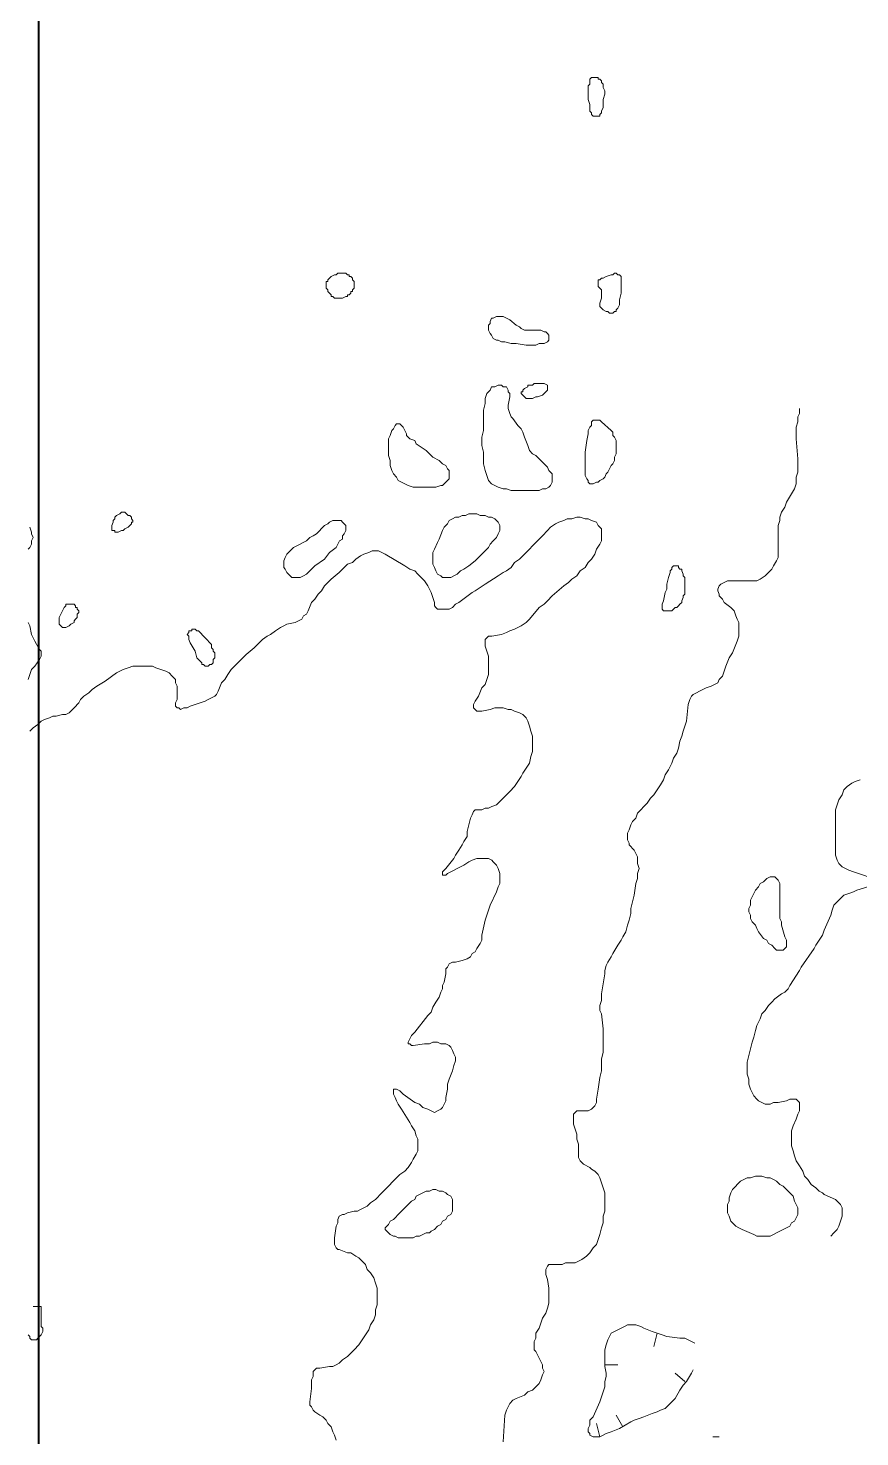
# Model space of a CAD drawing. Header units: millimetres. Extents: x -7 to 33, y -121 to 7.
# Drawn here: x -7.49 to 10.9, y -39.45 to -8.29 of the extents above; entities that cross this region are included whole.
import ezdxf

# ---------------------------------------------------------------- set-up
doc = ezdxf.new("R2010")
doc.units = ezdxf.units.MM
doc.header["$MEASUREMENT"] = 0
doc.layers.add('Layer 1', color=7, linetype='Continuous', lineweight=0)

msp = doc.modelspace()

# ---------------------------------------------------------------- linework, layer by layer
at = {"layer": 'Layer 1', "color": 250, "lineweight": 9, "true_color": 0x231f20}
for p, q in [((6.344, -37.45), (6.416, -37.154)), ((5.547, -37.857), (5.257, -37.857)), ((6.815, -38.042), (7.032, -38.227)), ((5.076, -39.151), (5.148, -39.447)), ((5.511, -38.966), (5.655, -39.225))]:
    msp.add_line(p, q, dxfattribs=at)
at = {"layer": 'Layer 1', "color": 240, "lineweight": 40, "true_color": 0xed1c24}
msp.add_lwpolyline([(33.043, 7.37), (33.043, -121.13), (-7.257, -121.13), (-7.257, 7.37)], dxfattribs=at)
at = {"layer": 'Layer 1', "color": 250, "lineweight": 9, "true_color": 0x231f20}
for points in [[(5.076, -10.236), (5.04, -10.236), (5.003, -10.236), (4.967, -10.199), (4.967, -10.162), (4.931, -10.125), (4.931, -10.088), (4.931, -10.051), (4.931, -10.015), (4.931, -9.978), (4.895, -9.867), (4.895, -9.719), (4.895, -9.608), (4.895, -9.571), (4.931, -9.534), (4.931, -9.497), (4.931, -9.46), (4.931, -9.423), (4.967, -9.386), (5.003, -9.386), (5.04, -9.386), (5.076, -9.386), (5.112, -9.386), (5.112, -9.423), (5.148, -9.423), (5.185, -9.46), (5.185, -9.497), (5.221, -9.534), (5.221, -9.571), (5.221, -9.608), (5.257, -9.682), (5.257, -9.719), (5.257, -9.756), (5.221, -9.867), (5.221, -9.941), (5.221, -10.051), (5.185, -10.125), (5.185, -10.162), (5.148, -10.199), (5.148, -10.236), (5.112, -10.236), (5.076, -10.236)], [(-0.648, -14.267), (-0.684, -14.267), (-0.72, -14.267), (-0.756, -14.23), (-0.793, -14.23), (-0.793, -14.193), (-0.829, -14.156), (-0.865, -14.119), (-0.865, -14.082), (-0.901, -14.045), (-0.901, -14.008), (-0.901, -13.971), (-0.901, -13.934), (-0.901, -13.897), (-0.865, -13.897), (-0.865, -13.86), (-0.829, -13.823), (-0.793, -13.786), (-0.72, -13.749), (-0.684, -13.749), (-0.648, -13.712), (-0.612, -13.712), (-0.575, -13.712), (-0.539, -13.712), (-0.503, -13.712), (-0.467, -13.712), (-0.43, -13.749), (-0.394, -13.749), (-0.394, -13.786), (-0.358, -13.786), (-0.322, -13.823), (-0.322, -13.86), (-0.285, -13.897), (-0.285, -13.934), (-0.285, -13.971), (-0.285, -14.008), (-0.285, -14.045), (-0.322, -14.082), (-0.322, -14.119), (-0.358, -14.119), (-0.358, -14.156), (-0.394, -14.193), (-0.43, -14.193), (-0.43, -14.23), (-0.467, -14.23), (-0.539, -14.267), (-0.612, -14.267), (-0.648, -14.267)], [(5.402, -14.599), (5.366, -14.599), (5.329, -14.562), (5.293, -14.562), (5.221, -14.526), (5.185, -14.489), (5.148, -14.452), (5.148, -14.415), (5.148, -14.378), (5.185, -14.267), (5.185, -14.193), (5.185, -14.156), (5.185, -14.119), (5.185, -14.082), (5.148, -14.045), (5.112, -14.008), (5.112, -13.971), (5.112, -13.934), (5.112, -13.897), (5.112, -13.86), (5.148, -13.86), (5.185, -13.823), (5.221, -13.823), (5.293, -13.786), (5.402, -13.749), (5.438, -13.749), (5.474, -13.712), (5.511, -13.712), (5.547, -13.749), (5.583, -13.749), (5.619, -13.786), (5.619, -13.86), (5.619, -13.897), (5.619, -13.971), (5.619, -14.045), (5.619, -14.156), (5.583, -14.304), (5.583, -14.378), (5.583, -14.415), (5.547, -14.489), (5.511, -14.526), (5.511, -14.562), (5.474, -14.562), (5.438, -14.599), (5.402, -14.599)], [(3.591, -15.302), (3.518, -15.302), (3.301, -15.265), (3.192, -15.265), (3.047, -15.228), (2.975, -15.228), (2.902, -15.191), (2.866, -15.191), (2.794, -15.154), (2.757, -15.08), (2.721, -15.043), (2.685, -14.969), (2.685, -14.895), (2.685, -14.858), (2.721, -14.821), (2.721, -14.784), (2.757, -14.71), (2.794, -14.71), (2.866, -14.673), (2.902, -14.673), (2.975, -14.673), (3.011, -14.673), (3.083, -14.71), (3.156, -14.747), (3.301, -14.858), (3.373, -14.895), (3.41, -14.932), (3.482, -14.969), (3.554, -14.969), (3.627, -14.969), (3.808, -14.969), (3.844, -14.969), (3.917, -15.006), (3.953, -15.006), (3.989, -15.043), (4.025, -15.08), (4.025, -15.117), (4.025, -15.154), (4.025, -15.191), (3.989, -15.228), (3.917, -15.265), (3.88, -15.265), (3.808, -15.265), (3.736, -15.302), (3.663, -15.302), (3.591, -15.302)], [(3.554, -18.519), (3.518, -18.519), (3.41, -18.519), (3.301, -18.519), (3.192, -18.519), (3.083, -18.482), (3.011, -18.482), (2.902, -18.445), (2.83, -18.408), (2.757, -18.371), (2.685, -18.297), (2.649, -18.186), (2.613, -18.075), (2.576, -17.927), (2.576, -17.816), (2.576, -17.668), (2.54, -17.521), (2.54, -17.336), (2.576, -17.188), (2.576, -17.04), (2.576, -16.892), (2.576, -16.744), (2.613, -16.596), (2.613, -16.485), (2.649, -16.374), (2.721, -16.3), (2.757, -16.226), (2.83, -16.226), (2.902, -16.189), (2.975, -16.189), (3.011, -16.226), (3.083, -16.226), (3.12, -16.3), (3.12, -16.337), (3.156, -16.374), (3.156, -16.448), (3.12, -16.633), (3.12, -16.707), (3.156, -16.818), (3.192, -16.892), (3.228, -16.929), (3.337, -17.077), (3.41, -17.151), (3.446, -17.225), (3.482, -17.336), (3.554, -17.521), (3.591, -17.631), (3.663, -17.705), (3.736, -17.742), (3.917, -17.927), (3.989, -18.001), (4.025, -18.075), (4.098, -18.149), (4.098, -18.223), (4.098, -18.297), (4.098, -18.334), (4.062, -18.408), (4.025, -18.445), (3.953, -18.482), (3.88, -18.482), (3.808, -18.519), (3.699, -18.519), (3.591, -18.519), (3.554, -18.519)], [(3.591, -16.485), (3.554, -16.485), (3.518, -16.485), (3.482, -16.448), (3.446, -16.411), (3.41, -16.374), (3.41, -16.337), (3.446, -16.337), (3.446, -16.3), (3.482, -16.263), (3.554, -16.226), (3.554, -16.189), (3.627, -16.189), (3.663, -16.189), (3.699, -16.152), (3.808, -16.152), (3.88, -16.152), (3.917, -16.152), (3.989, -16.189), (3.989, -16.226), (3.989, -16.263), (3.989, -16.3), (3.953, -16.337), (3.917, -16.374), (3.88, -16.411), (3.772, -16.448), (3.736, -16.448), (3.663, -16.485), (3.627, -16.485), (3.591, -16.485)], [(9.568, -16.707), (9.568, -16.818), (9.532, -16.892), (9.532, -17.003), (9.495, -17.114), (9.495, -17.225), (9.495, -17.373), (9.532, -17.816), (9.532, -17.964), (9.532, -18.112), (9.495, -18.223), (9.495, -18.371), (9.459, -18.482), (9.387, -18.593), (9.278, -18.778), (9.242, -18.889), (9.169, -19), (9.133, -19.111), (9.133, -19.184), (9.097, -19.295), (9.097, -19.369), (9.097, -19.48), (9.097, -19.702), (9.097, -19.813), (9.097, -19.887), (9.097, -19.998), (9.061, -20.072), (8.988, -20.183), (8.952, -20.257), (8.88, -20.331), (8.807, -20.405), (8.698, -20.478), (8.626, -20.516), (8.554, -20.516), (8.445, -20.516), (8.336, -20.516), (8.155, -20.516), (8.083, -20.516), (7.974, -20.516), (7.901, -20.553), (7.829, -20.59), (7.793, -20.626), (7.757, -20.7), (7.757, -20.737), (7.793, -20.811), (7.793, -20.848), (7.865, -20.922), (7.901, -20.996), (8.046, -21.107), (8.119, -21.181), (8.155, -21.292), (8.191, -21.366), (8.227, -21.44), (8.227, -21.551), (8.227, -21.662), (8.227, -21.736), (8.191, -21.847), (8.155, -21.921), (8.083, -22.106), (8.01, -22.216), (7.938, -22.401), (7.901, -22.512), (7.865, -22.623), (7.793, -22.697), (7.757, -22.771), (7.684, -22.808), (7.612, -22.845), (7.503, -22.882), (7.358, -22.956), (7.286, -22.993), (7.213, -23.03), (7.177, -23.067), (7.141, -23.141), (7.104, -23.252), (7.068, -23.622), (7.032, -23.732), (6.996, -23.843), (6.96, -23.954), (6.923, -24.065), (6.887, -24.213), (6.851, -24.324), (6.778, -24.435), (6.742, -24.546), (6.67, -24.694), (6.597, -24.805), (6.561, -24.916), (6.489, -25.027), (6.416, -25.138), (6.344, -25.248), (6.271, -25.322), (6.199, -25.433), (5.981, -25.655), (5.945, -25.766), (5.873, -25.84), (5.837, -25.914), (5.8, -26.025), (5.764, -26.099), (5.764, -26.173), (5.764, -26.247), (5.8, -26.321), (5.8, -26.358), (5.909, -26.469), (5.945, -26.543), (5.981, -26.617), (5.981, -26.691), (5.981, -26.764), (6.018, -26.875), (5.981, -26.986), (5.981, -27.097), (5.945, -27.208), (5.909, -27.467), (5.837, -27.763), (5.837, -27.874), (5.8, -28.022), (5.764, -28.133), (5.728, -28.28), (5.655, -28.391), (5.619, -28.465), (5.547, -28.576), (5.438, -28.761), (5.402, -28.835), (5.329, -28.946), (5.293, -29.02), (5.257, -29.131), (5.257, -29.205), (5.184, -29.649), (5.184, -29.796), (5.148, -29.907), (5.148, -30.018), (5.184, -30.092), (5.221, -30.425), (5.221, -30.573), (5.221, -30.684), (5.221, -30.832), (5.221, -30.943), (5.184, -31.091), (5.184, -31.349), (5.148, -31.497), (5.112, -31.756), (5.076, -31.978), (5.076, -32.052), (5.04, -32.126), (5.003, -32.163), (4.967, -32.2), (4.895, -32.237), (4.822, -32.237), (4.714, -32.237), (4.641, -32.237), (4.605, -32.274), (4.569, -32.311), (4.569, -32.385), (4.569, -32.459), (4.569, -32.533), (4.641, -32.754), (4.641, -32.865), (4.677, -32.976), (4.677, -33.198), (4.677, -33.272), (4.714, -33.346), (4.75, -33.383), (4.786, -33.42), (4.931, -33.494), (4.967, -33.531), (5.04, -33.568), (5.112, -33.642), (5.148, -33.716), (5.184, -33.827), (5.221, -33.938), (5.257, -34.049), (5.257, -34.197), (5.257, -34.344), (5.257, -34.455), (5.221, -34.566), (5.221, -34.714), (5.184, -34.825), (5.148, -34.973), (5.112, -35.084), (5.076, -35.195), (5.003, -35.269), (4.931, -35.38), (4.858, -35.454), (4.75, -35.528), (4.677, -35.565), (4.605, -35.602), (4.496, -35.602), (4.388, -35.602), (4.315, -35.639), (4.17, -35.639), (4.098, -35.639), (4.025, -35.639), (3.989, -35.676), (3.953, -35.749), (3.953, -35.786), (3.953, -35.86), (3.989, -35.971), (4.025, -36.156), (4.025, -36.267), (4.025, -36.378), (4.025, -36.489), (3.989, -36.6), (3.953, -36.711), (3.88, -36.822), (3.808, -37.044), (3.736, -37.155), (3.736, -37.265), (3.699, -37.339), (3.699, -37.45), (3.699, -37.524), (3.736, -37.561), (3.808, -37.709), (3.844, -37.783), (3.88, -37.857), (3.88, -37.931), (3.917, -38.005), (3.88, -38.079), (3.844, -38.19), (3.808, -38.264), (3.736, -38.338), (3.663, -38.412), (3.555, -38.449), (3.482, -38.523), (3.301, -38.597), (3.228, -38.634), (3.156, -38.708), (3.12, -38.781), (3.084, -38.855), (3.047, -38.966), (3.011, -39.558)], [(1.308, -18.445), (1.272, -18.445), (1.2, -18.445), (1.091, -18.445), (1.019, -18.445), (0.91, -18.408), (0.837, -18.371), (0.765, -18.334), (0.693, -18.297), (0.656, -18.223), (0.584, -18.149), (0.548, -18.075), (0.511, -17.964), (0.511, -17.853), (0.475, -17.742), (0.475, -17.631), (0.475, -17.484), (0.475, -17.373), (0.511, -17.299), (0.548, -17.188), (0.584, -17.151), (0.62, -17.077), (0.656, -17.04), (0.693, -17.04), (0.729, -17.04), (0.765, -17.077), (0.801, -17.114), (0.837, -17.188), (0.874, -17.262), (0.874, -17.299), (0.91, -17.336), (0.946, -17.373), (1.055, -17.41), (1.091, -17.484), (1.308, -17.631), (1.381, -17.705), (1.453, -17.779), (1.598, -17.853), (1.671, -17.927), (1.743, -17.964), (1.779, -18.038), (1.816, -18.075), (1.816, -18.149), (1.816, -18.186), (1.816, -18.26), (1.779, -18.297), (1.743, -18.334), (1.671, -18.408), (1.634, -18.408), (1.526, -18.445), (1.453, -18.445), (1.381, -18.445), (1.308, -18.445)], [(5.003, -18.371), (4.967, -18.371), (4.931, -18.371), (4.895, -18.334), (4.895, -18.297), (4.859, -18.26), (4.822, -18.186), (4.822, -18.112), (4.822, -18.038), (4.822, -17.964), (4.822, -17.89), (4.822, -17.816), (4.822, -17.668), (4.859, -17.41), (4.895, -17.262), (4.895, -17.188), (4.931, -17.114), (4.967, -17.077), (4.967, -17.003), (5.003, -16.966), (5.04, -16.966), (5.076, -16.966), (5.112, -16.966), (5.148, -16.966), (5.185, -17.003), (5.402, -17.188), (5.438, -17.225), (5.438, -17.299), (5.474, -17.336), (5.511, -17.41), (5.511, -17.484), (5.511, -17.557), (5.511, -17.631), (5.511, -17.705), (5.474, -17.779), (5.474, -17.853), (5.438, -17.927), (5.402, -17.964), (5.366, -18.038), (5.329, -18.112), (5.293, -18.149), (5.257, -18.223), (5.221, -18.26), (5.148, -18.297), (5.112, -18.334), (5.076, -18.334), (5.003, -18.371)], [(-5.502, -19.443), (-5.538, -19.443), (-5.574, -19.443), (-5.574, -19.406), (-5.611, -19.406), (-5.647, -19.406), (-5.647, -19.369), (-5.647, -19.332), (-5.647, -19.295), (-5.611, -19.221), (-5.611, -19.184), (-5.574, -19.147), (-5.574, -19.11), (-5.538, -19.073), (-5.466, -19.037), (-5.429, -19), (-5.393, -19), (-5.357, -19), (-5.321, -19.037), (-5.285, -19.073), (-5.248, -19.073), (-5.212, -19.11), (-5.212, -19.147), (-5.176, -19.184), (-5.176, -19.221), (-5.212, -19.221), (-5.212, -19.258), (-5.248, -19.295), (-5.285, -19.332), (-5.357, -19.369), (-5.393, -19.406), (-5.429, -19.406), (-5.502, -19.443)], [(-7.458, -23.843), (-7.386, -23.769), (-7.277, -23.696), (-7.204, -23.622), (-7.132, -23.585), (-7.023, -23.548), (-6.951, -23.511), (-6.878, -23.511), (-6.734, -23.474), (-6.661, -23.474), (-6.589, -23.437), (-6.552, -23.4), (-6.516, -23.363), (-6.48, -23.326), (-6.371, -23.215), (-6.335, -23.141), (-6.263, -23.067), (-6.154, -22.993), (-6.081, -22.919), (-5.973, -22.845), (-5.792, -22.734), (-5.538, -22.549), (-5.466, -22.512), (-5.393, -22.475), (-5.285, -22.438), (-5.176, -22.401), (-5.067, -22.401), (-4.958, -22.401), (-4.85, -22.401), (-4.741, -22.401), (-4.669, -22.438), (-4.56, -22.475), (-4.451, -22.512), (-4.379, -22.549), (-4.306, -22.623), (-4.234, -22.697), (-4.234, -22.771), (-4.198, -22.845), (-4.198, -22.882), (-4.198, -22.993), (-4.198, -23.067), (-4.198, -23.141), (-4.234, -23.215), (-4.234, -23.289), (-4.198, -23.326), (-4.162, -23.326), (-4.125, -23.363), (-4.053, -23.326), (-3.981, -23.326), (-3.908, -23.289), (-3.582, -23.178), (-3.51, -23.141), (-3.437, -23.104), (-3.365, -23.067), (-3.328, -23.03), (-3.292, -22.956), (-3.22, -22.771), (-3.147, -22.697), (-3.075, -22.586), (-3.002, -22.475), (-2.93, -22.401), (-2.858, -22.327), (-2.749, -22.216), (-2.676, -22.143), (-2.495, -21.995), (-2.314, -21.81), (-2.205, -21.736), (-2.133, -21.699), (-2.024, -21.625), (-1.916, -21.551), (-1.843, -21.514), (-1.771, -21.477), (-1.59, -21.44), (-1.517, -21.403), (-1.445, -21.366), (-1.408, -21.292), (-1.336, -21.255), (-1.3, -21.181), (-1.227, -20.996), (-1.155, -20.922), (-1.082, -20.811), (-1.01, -20.737), (-0.938, -20.626), (-0.865, -20.553), (-0.793, -20.478), (-0.612, -20.331), (-0.43, -20.146), (-0.322, -20.109), (-0.249, -20.035), (-0.141, -19.961), (-0.068, -19.924), (0.041, -19.887), (0.113, -19.85), (0.185, -19.85), (0.258, -19.85), (0.33, -19.887), (0.403, -19.924), (0.838, -20.183), (0.946, -20.257), (1.055, -20.294), (1.127, -20.368), (1.2, -20.442), (1.272, -20.516), (1.345, -20.626), (1.381, -20.7), (1.417, -20.774), (1.49, -20.996), (1.49, -21.07), (1.526, -21.107), (1.562, -21.144), (1.635, -21.144), (1.707, -21.144), (1.816, -21.144), (1.888, -21.107), (1.961, -21.033), (2.033, -20.996), (2.323, -20.774), (2.395, -20.737), (2.504, -20.664), (2.613, -20.59), (2.902, -20.405), (3.011, -20.331), (3.084, -20.294), (3.192, -20.22), (3.265, -20.109), (3.373, -20.035), (3.446, -19.961), (3.808, -19.591), (3.881, -19.517), (3.989, -19.406), (4.062, -19.332), (4.17, -19.258), (4.243, -19.221), (4.351, -19.184), (4.424, -19.148), (4.532, -19.148), (4.641, -19.111), (4.714, -19.111), (4.822, -19.148), (4.895, -19.148), (4.967, -19.184), (5.076, -19.221), (5.112, -19.295), (5.184, -19.369), (5.184, -19.443), (5.184, -19.517), (5.184, -19.628), (5.148, -19.702), (5.076, -19.813), (5.04, -19.924), (4.967, -20.035), (4.895, -20.109), (4.822, -20.22), (4.714, -20.294), (4.641, -20.405), (4.532, -20.478), (4.46, -20.553), (4.351, -20.626), (4.098, -20.848), (3.989, -20.959), (3.917, -21.033), (3.808, -21.107), (3.591, -21.366), (3.518, -21.44), (3.41, -21.514), (3.337, -21.551), (3.265, -21.588), (3.156, -21.625), (3.084, -21.662), (2.975, -21.699), (2.758, -21.736), (2.685, -21.736), (2.649, -21.773), (2.613, -21.81), (2.613, -21.884), (2.613, -21.958), (2.685, -22.18), (2.685, -22.253), (2.685, -22.401), (2.685, -22.475), (2.685, -22.586), (2.649, -22.697), (2.613, -22.808), (2.54, -22.882), (2.468, -23.067), (2.395, -23.178), (2.359, -23.252), (2.359, -23.289), (2.359, -23.326), (2.395, -23.363), (2.431, -23.4), (2.468, -23.4), (2.54, -23.4), (2.721, -23.363), (2.83, -23.326), (2.939, -23.326), (3.011, -23.326), (3.12, -23.363), (3.192, -23.363), (3.265, -23.4), (3.373, -23.437), (3.446, -23.474), (3.518, -23.548), (3.555, -23.622), (3.591, -23.732), (3.627, -23.843), (3.663, -23.954), (3.663, -24.065), (3.663, -24.176), (3.663, -24.287), (3.627, -24.398), (3.591, -24.546), (3.518, -24.657), (3.446, -24.768), (3.41, -24.842), (3.337, -24.953), (3.265, -25.064), (3.156, -25.175), (3.084, -25.248), (3.011, -25.322), (2.939, -25.396), (2.866, -25.47), (2.758, -25.507), (2.685, -25.544), (2.613, -25.544), (2.54, -25.581), (2.468, -25.581), (2.395, -25.581), (2.359, -25.618), (2.323, -25.692), (2.287, -25.766), (2.214, -26.062), (2.214, -26.173), (2.142, -26.284), (2.105, -26.358), (2.033, -26.469), (1.961, -26.58), (1.924, -26.654), (1.743, -26.875), (1.671, -26.949), (1.671, -26.986), (1.671, -27.023), (1.743, -27.023), (1.779, -26.986), (2.142, -26.801), (2.25, -26.727), (2.323, -26.691), (2.431, -26.654), (2.54, -26.654), (2.613, -26.654), (2.685, -26.654), (2.758, -26.691), (2.794, -26.727), (2.866, -26.801), (2.902, -26.875), (2.939, -26.986), (2.939, -27.097), (2.939, -27.208), (2.902, -27.282), (2.866, -27.393), (2.721, -27.689), (2.685, -27.8), (2.649, -27.911), (2.613, -28.022), (2.54, -28.354), (2.54, -28.465), (2.504, -28.539), (2.431, -28.65), (2.395, -28.724), (2.323, -28.761), (2.287, -28.835), (2.214, -28.872), (2.105, -28.909), (1.961, -28.946), (1.888, -28.946), (1.816, -28.983), (1.779, -29.057), (1.743, -29.094), (1.743, -29.205), (1.707, -29.39), (1.671, -29.464), (1.671, -29.538), (1.635, -29.612), (1.598, -29.722), (1.526, -29.833), (1.453, -29.944), (1.417, -30.055), (1.345, -30.129), (1.055, -30.499), (0.982, -30.573), (0.946, -30.647), (0.91, -30.721), (0.91, -30.758), (0.946, -30.758), (0.982, -30.795), (1.019, -30.795), (1.272, -30.758), (1.381, -30.758), (1.453, -30.721), (1.562, -30.721), (1.635, -30.758), (1.743, -30.758), (1.816, -30.795), (1.852, -30.832), (1.888, -30.906), (1.924, -30.98), (1.961, -31.054), (1.961, -31.128), (1.924, -31.238), (1.888, -31.349), (1.816, -31.534), (1.779, -31.645), (1.779, -31.756), (1.743, -31.941), (1.743, -32.015), (1.707, -32.089), (1.671, -32.163), (1.635, -32.2), (1.562, -32.237), (1.49, -32.274), (1.417, -32.237), (1.345, -32.2), (1.236, -32.163), (1.164, -32.089), (1.055, -32.052), (0.801, -31.867), (0.729, -31.793), (0.656, -31.756), (0.62, -31.756), (0.584, -31.756), (0.584, -31.793), (0.584, -31.867), (0.62, -31.941), (0.656, -32.015), (0.693, -32.089), (0.765, -32.2), (0.946, -32.496), (0.982, -32.57), (1.055, -32.681), (1.091, -32.791), (1.127, -32.865), (1.127, -32.976), (1.127, -33.05), (1.127, -33.124), (1.091, -33.198), (1.019, -33.309), (0.982, -33.383), (0.91, -33.494), (0.838, -33.568), (0.729, -33.642), (0.33, -34.049), (0.185, -34.197), (0.077, -34.27), (0.004, -34.344), (-0.068, -34.381), (-0.141, -34.418), (-0.213, -34.455), (-0.285, -34.455), (-0.43, -34.492), (-0.503, -34.529), (-0.539, -34.529), (-0.612, -34.566), (-0.648, -34.64), (-0.648, -34.714), (-0.684, -34.788), (-0.72, -35.047), (-0.72, -35.121), (-0.72, -35.195), (-0.684, -35.269), (-0.648, -35.306), (-0.612, -35.306), (-0.43, -35.38), (-0.358, -35.38), (-0.249, -35.454), (-0.177, -35.491), (-0.104, -35.565), (-0.032, -35.639), (0.004, -35.749), (0.077, -35.823), (0.149, -35.934), (0.185, -36.045), (0.222, -36.156), (0.222, -36.267), (0.222, -36.415), (0.222, -36.526), (0.185, -36.637), (0.185, -36.748), (0.149, -36.859), (0.077, -36.97), (0.041, -37.081), (-0.032, -37.192), (-0.104, -37.302), (-0.177, -37.413), (-0.285, -37.524), (-0.358, -37.598), (-0.43, -37.672), (-0.539, -37.746), (-0.612, -37.82), (-0.684, -37.857), (-0.756, -37.894), (-0.829, -37.894), (-1.046, -37.931), (-1.119, -37.931), (-1.155, -37.968), (-1.191, -38.005), (-1.191, -38.116), (-1.227, -38.19), (-1.227, -38.375), (-1.264, -38.671), (-1.264, -38.744), (-1.227, -38.781), (-1.191, -38.855), (-1.155, -38.892), (-1.046, -38.966), (-0.974, -39.003), (-0.901, -39.077), (-0.865, -39.151), (-0.793, -39.225), (-0.756, -39.336), (-0.72, -39.41), (-0.684, -39.521)], [(-1.626, -20.442), (-1.662, -20.442), (-1.698, -20.405), (-1.734, -20.368), (-1.771, -20.331), (-1.807, -20.257), (-1.843, -20.22), (-1.843, -20.109), (-1.843, -20.072), (-1.807, -19.998), (-1.771, -19.924), (-1.734, -19.887), (-1.662, -19.813), (-1.626, -19.776), (-1.553, -19.739), (-1.336, -19.628), (-1.264, -19.554), (-1.191, -19.517), (-1.119, -19.48), (-0.938, -19.295), (-0.865, -19.258), (-0.829, -19.221), (-0.756, -19.184), (-0.684, -19.184), (-0.648, -19.184), (-0.575, -19.184), (-0.539, -19.221), (-0.503, -19.258), (-0.467, -19.295), (-0.467, -19.369), (-0.467, -19.406), (-0.503, -19.48), (-0.539, -19.517), (-0.539, -19.591), (-0.611, -19.628), (-0.648, -19.702), (-0.684, -19.776), (-0.829, -19.887), (-0.938, -20.035), (-1.155, -20.183), (-1.264, -20.294), (-1.336, -20.368), (-1.408, -20.405), (-1.481, -20.442), (-1.517, -20.442), (-1.59, -20.442), (-1.626, -20.442)], [(1.743, -20.442), (1.671, -20.442), (1.634, -20.405), (1.562, -20.368), (1.526, -20.294), (1.49, -20.22), (1.453, -20.146), (1.453, -20.035), (1.453, -19.961), (1.453, -19.887), (1.49, -19.813), (1.562, -19.665), (1.598, -19.591), (1.671, -19.406), (1.707, -19.332), (1.779, -19.258), (1.816, -19.184), (1.888, -19.147), (1.961, -19.11), (2.033, -19.11), (2.105, -19.074), (2.178, -19.074), (2.25, -19.037), (2.359, -19.037), (2.431, -19.037), (2.504, -19.074), (2.613, -19.074), (2.685, -19.11), (2.757, -19.11), (2.83, -19.147), (2.866, -19.184), (2.902, -19.221), (2.939, -19.295), (2.939, -19.332), (2.939, -19.406), (2.902, -19.48), (2.866, -19.554), (2.794, -19.628), (2.721, -19.702), (2.685, -19.776), (2.54, -19.924), (2.395, -20.072), (2.25, -20.183), (2.142, -20.257), (2.069, -20.294), (1.997, -20.368), (1.924, -20.405), (1.852, -20.442), (1.779, -20.442), (1.743, -20.442)], [(-7.458, -19.332), (-7.422, -19.443), (-7.422, -19.48), (-7.386, -19.554), (-7.422, -19.628), (-7.422, -19.702), (-7.458, -19.776), (-7.494, -19.813)], [(6.634, -21.181), (6.597, -21.181), (6.561, -21.181), (6.525, -21.144), (6.525, -21.107), (6.525, -21.07), (6.525, -21.033), (6.561, -20.959), (6.597, -20.774), (6.634, -20.7), (6.634, -20.589), (6.67, -20.442), (6.706, -20.331), (6.706, -20.294), (6.742, -20.257), (6.742, -20.22), (6.778, -20.183), (6.815, -20.183), (6.851, -20.183), (6.887, -20.183), (6.887, -20.22), (6.923, -20.257), (6.96, -20.257), (6.96, -20.294), (6.996, -20.368), (6.996, -20.405), (7.032, -20.442), (7.032, -20.516), (7.032, -20.553), (7.032, -20.589), (7.032, -20.663), (7.032, -20.7), (7.032, -20.774), (7.032, -20.811), (6.996, -20.848), (6.996, -20.885), (6.96, -20.959), (6.96, -20.996), (6.923, -21.033), (6.887, -21.07), (6.851, -21.107), (6.815, -21.107), (6.778, -21.144), (6.742, -21.181), (6.706, -21.181), (6.67, -21.181), (6.634, -21.181)], [(-6.697, -21.551), (-6.734, -21.551), (-6.77, -21.514), (-6.806, -21.477), (-6.806, -21.44), (-6.806, -21.403), (-6.806, -21.366), (-6.806, -21.329), (-6.77, -21.255), (-6.734, -21.181), (-6.697, -21.107), (-6.661, -21.07), (-6.661, -21.033), (-6.625, -21.033), (-6.589, -21.033), (-6.552, -21.033), (-6.48, -21.033), (-6.444, -21.07), (-6.444, -21.107), (-6.408, -21.107), (-6.408, -21.144), (-6.371, -21.181), (-6.371, -21.218), (-6.408, -21.255), (-6.408, -21.292), (-6.408, -21.329), (-6.444, -21.366), (-6.48, -21.403), (-6.48, -21.44), (-6.552, -21.477), (-6.589, -21.514), (-6.661, -21.551), (-6.697, -21.551)], [(-7.494, -21.44), (-7.458, -21.514), (-7.422, -21.699), (-7.386, -21.773), (-7.349, -21.847), (-7.241, -22.032), (-7.204, -22.068), (-7.204, -22.143), (-7.204, -22.18), (-7.241, -22.253), (-7.349, -22.401), (-7.422, -22.475), (-7.458, -22.586), (-7.494, -22.697)], [(-3.546, -22.401), (-3.582, -22.401), (-3.618, -22.364), (-3.654, -22.364), (-3.654, -22.327), (-3.691, -22.29), (-3.763, -22.216), (-3.799, -22.068), (-3.908, -21.884), (-3.944, -21.81), (-3.944, -21.773), (-3.944, -21.736), (-3.98, -21.699), (-3.944, -21.662), (-3.944, -21.625), (-3.908, -21.625), (-3.872, -21.625), (-3.872, -21.588), (-3.836, -21.588), (-3.799, -21.588), (-3.763, -21.625), (-3.727, -21.625), (-3.691, -21.662), (-3.618, -21.736), (-3.546, -21.81), (-3.473, -21.884), (-3.437, -21.921), (-3.437, -21.995), (-3.401, -22.032), (-3.401, -22.068), (-3.365, -22.105), (-3.365, -22.142), (-3.365, -22.179), (-3.365, -22.216), (-3.401, -22.253), (-3.401, -22.29), (-3.401, -22.327), (-3.437, -22.364), (-3.473, -22.364), (-3.51, -22.401), (-3.546, -22.401)], [(10.908, -24.916), (10.799, -24.953), (10.727, -24.99), (10.618, -25.064), (10.546, -25.137), (10.51, -25.248), (10.437, -25.359), (10.401, -25.47), (10.365, -25.581), (10.365, -25.692), (10.365, -25.803), (10.365, -25.914), (10.365, -26.395), (10.365, -26.506), (10.365, -26.58), (10.401, -26.69), (10.437, -26.764), (10.51, -26.838), (10.582, -26.875), (10.655, -26.912), (10.763, -26.949), (10.872, -26.986), (11.198, -27.097)], [(9.133, -28.687), (9.097, -28.687), (9.061, -28.687), (9.024, -28.65), (8.952, -28.576), (8.88, -28.539), (8.843, -28.465), (8.771, -28.428), (8.662, -28.28), (8.626, -28.206), (8.59, -28.132), (8.517, -28.059), (8.481, -27.985), (8.481, -27.911), (8.445, -27.837), (8.445, -27.763), (8.481, -27.689), (8.481, -27.578), (8.517, -27.504), (8.554, -27.43), (8.59, -27.356), (8.662, -27.282), (8.698, -27.208), (8.771, -27.171), (8.807, -27.134), (8.843, -27.097), (8.916, -27.06), (8.952, -27.06), (9.024, -27.06), (9.061, -27.097), (9.097, -27.134), (9.133, -27.208), (9.133, -27.245), (9.133, -27.319), (9.133, -27.43), (9.133, -27.689), (9.133, -27.8), (9.133, -27.874), (9.133, -27.985), (9.169, -28.059), (9.169, -28.132), (9.242, -28.391), (9.278, -28.465), (9.278, -28.539), (9.278, -28.613), (9.242, -28.65), (9.206, -28.687), (9.169, -28.687), (9.133, -28.687)], [(11.198, -27.245), (10.836, -27.356), (10.763, -27.393), (10.655, -27.43), (10.546, -27.467), (10.473, -27.541), (10.401, -27.615), (10.329, -27.689), (10.292, -27.8), (10.256, -27.911), (10.111, -28.243), (10.075, -28.354), (10.002, -28.465), (9.93, -28.576), (9.894, -28.65), (9.604, -29.057), (9.568, -29.131), (9.35, -29.464), (9.314, -29.538), (9.242, -29.611), (9.169, -29.648), (9.024, -29.759), (8.952, -29.833), (8.879, -29.907), (8.807, -30.018), (8.735, -30.092), (8.698, -30.203), (8.626, -30.351), (8.59, -30.462), (8.553, -30.61), (8.517, -30.721), (8.481, -30.869), (8.445, -31.017), (8.409, -31.164), (8.409, -31.312), (8.409, -31.423), (8.445, -31.534), (8.445, -31.645), (8.481, -31.756), (8.517, -31.83), (8.553, -31.904), (8.626, -31.978), (8.662, -32.015), (8.735, -32.052), (8.807, -32.089), (8.916, -32.089), (8.988, -32.052), (9.097, -32.052), (9.278, -32.015), (9.35, -31.978), (9.423, -31.978), (9.495, -31.978), (9.532, -32.015), (9.568, -32.052), (9.568, -32.126), (9.568, -32.163), (9.568, -32.237), (9.532, -32.311), (9.495, -32.422), (9.423, -32.57), (9.387, -32.68), (9.387, -32.791), (9.387, -32.902), (9.387, -33.013), (9.423, -33.124), (9.459, -33.235), (9.495, -33.346), (9.568, -33.457), (9.64, -33.568), (9.676, -33.679), (9.749, -33.753), (9.821, -33.864), (9.93, -33.938), (10.002, -34.012), (10.075, -34.049), (10.111, -34.086), (10.365, -34.196), (10.437, -34.27), (10.473, -34.307), (10.51, -34.381), (10.51, -34.492), (10.51, -34.566), (10.473, -34.677), (10.437, -34.788), (10.401, -34.862), (10.329, -34.936), (10.256, -35.01)], [(8.735, -35.01), (8.698, -35.01), (8.626, -35.01), (8.554, -34.973), (8.3, -34.862), (8.227, -34.825), (8.155, -34.788), (8.083, -34.714), (8.046, -34.677), (8.01, -34.566), (7.974, -34.492), (7.974, -34.418), (7.974, -34.307), (8.01, -34.233), (8.01, -34.159), (8.046, -34.049), (8.083, -33.975), (8.155, -33.901), (8.191, -33.864), (8.264, -33.79), (8.336, -33.753), (8.409, -33.716), (8.481, -33.716), (8.59, -33.679), (8.662, -33.679), (8.735, -33.679), (8.843, -33.716), (8.916, -33.716), (8.988, -33.753), (9.061, -33.79), (9.133, -33.864), (9.206, -33.901), (9.278, -33.975), (9.35, -34.049), (9.423, -34.123), (9.459, -34.233), (9.495, -34.307), (9.532, -34.381), (9.532, -34.455), (9.532, -34.529), (9.495, -34.603), (9.459, -34.677), (9.387, -34.714), (9.35, -34.788), (9.278, -34.825), (9.206, -34.862), (9.133, -34.899), (9.061, -34.936), (8.988, -34.973), (8.916, -35.01), (8.843, -35.01), (8.771, -35.01), (8.735, -35.01)], [(0.838, -35.047), (0.801, -35.047), (0.693, -35.047), (0.62, -35.01), (0.584, -35.01), (0.511, -34.973), (0.475, -34.936), (0.439, -34.899), (0.403, -34.862), (0.403, -34.825), (0.439, -34.788), (0.475, -34.751), (0.511, -34.677), (0.584, -34.64), (0.729, -34.492), (0.982, -34.233), (1.055, -34.196), (1.091, -34.123), (1.164, -34.086), (1.236, -34.049), (1.308, -34.012), (1.381, -34.012), (1.453, -33.975), (1.526, -33.975), (1.598, -34.012), (1.671, -34.012), (1.743, -34.049), (1.779, -34.086), (1.852, -34.123), (1.888, -34.196), (1.888, -34.233), (1.888, -34.307), (1.888, -34.381), (1.888, -34.455), (1.852, -34.529), (1.779, -34.566), (1.743, -34.64), (1.671, -34.677), (1.634, -34.751), (1.562, -34.788), (1.49, -34.862), (1.417, -34.899), (1.381, -34.936), (1.308, -34.936), (1.236, -34.973), (1.164, -35.01), (1.091, -35.01), (1.019, -35.047), (0.946, -35.047), (0.874, -35.047), (0.838, -35.047)], [(-7.386, -36.563), (-7.313, -36.563), (-7.277, -36.563), (-7.241, -36.563), (-7.205, -36.563), (-7.205, -36.6), (-7.205, -36.637), (-7.205, -36.674), (-7.205, -36.711), (-7.205, -36.822), (-7.205, -36.859), (-7.205, -36.896), (-7.205, -36.933), (-7.205, -37.007), (-7.168, -37.044), (-7.168, -37.081), (-7.168, -37.118), (-7.205, -37.191), (-7.241, -37.228), (-7.277, -37.265), (-7.313, -37.302), (-7.349, -37.302)], [(5.837, -36.97), (5.764, -36.97), (5.692, -37.007), (5.619, -37.044), (5.547, -37.081), (5.474, -37.118), (5.402, -37.154), (5.366, -37.228), (5.329, -37.302), (5.293, -37.413), (5.257, -37.524), (5.257, -37.672), (5.257, -37.783), (5.257, -37.894), (5.293, -38.042), (5.293, -38.116), (5.257, -38.227), (5.257, -38.338), (5.221, -38.449), (5.185, -38.56), (5.148, -38.67), (5.003, -39.003), (4.931, -39.077), (4.931, -39.188), (4.895, -39.262), (4.895, -39.336), (4.931, -39.373), (4.931, -39.41), (5.003, -39.447), (5.076, -39.447), (5.148, -39.447), (5.221, -39.41), (5.293, -39.373), (5.402, -39.336), (5.583, -39.262), (5.837, -39.114), (5.909, -39.077), (6.018, -39.04), (6.126, -39.003), (6.308, -38.929), (6.416, -38.892), (6.489, -38.855), (6.597, -38.818), (6.67, -38.744), (6.742, -38.67), (6.815, -38.597), (6.923, -38.412), (6.996, -38.301), (7.068, -38.227), (7.177, -38.042), (7.213, -37.968)], [(7.249, -37.376), (7.177, -37.339), (7.105, -37.302), (7.032, -37.265), (6.923, -37.265), (6.634, -37.228), (6.525, -37.191), (6.416, -37.154), (6.308, -37.118), (6.126, -37.044), (6.054, -37.007), (5.945, -36.97), (5.873, -36.97), (5.837, -36.97)], [(-7.349, -37.302), (-7.386, -37.302), (-7.422, -37.302), (-7.458, -37.265), (-7.458, -37.228), (-7.494, -37.191)], [(7.72, -39.447), (7.684, -39.447), (7.648, -39.447)], [(7.793, -39.447), (7.757, -39.447), (7.72, -39.447)]]:
    msp.add_lwpolyline(points, dxfattribs=at)

doc.saveas('drawing.dxf')
